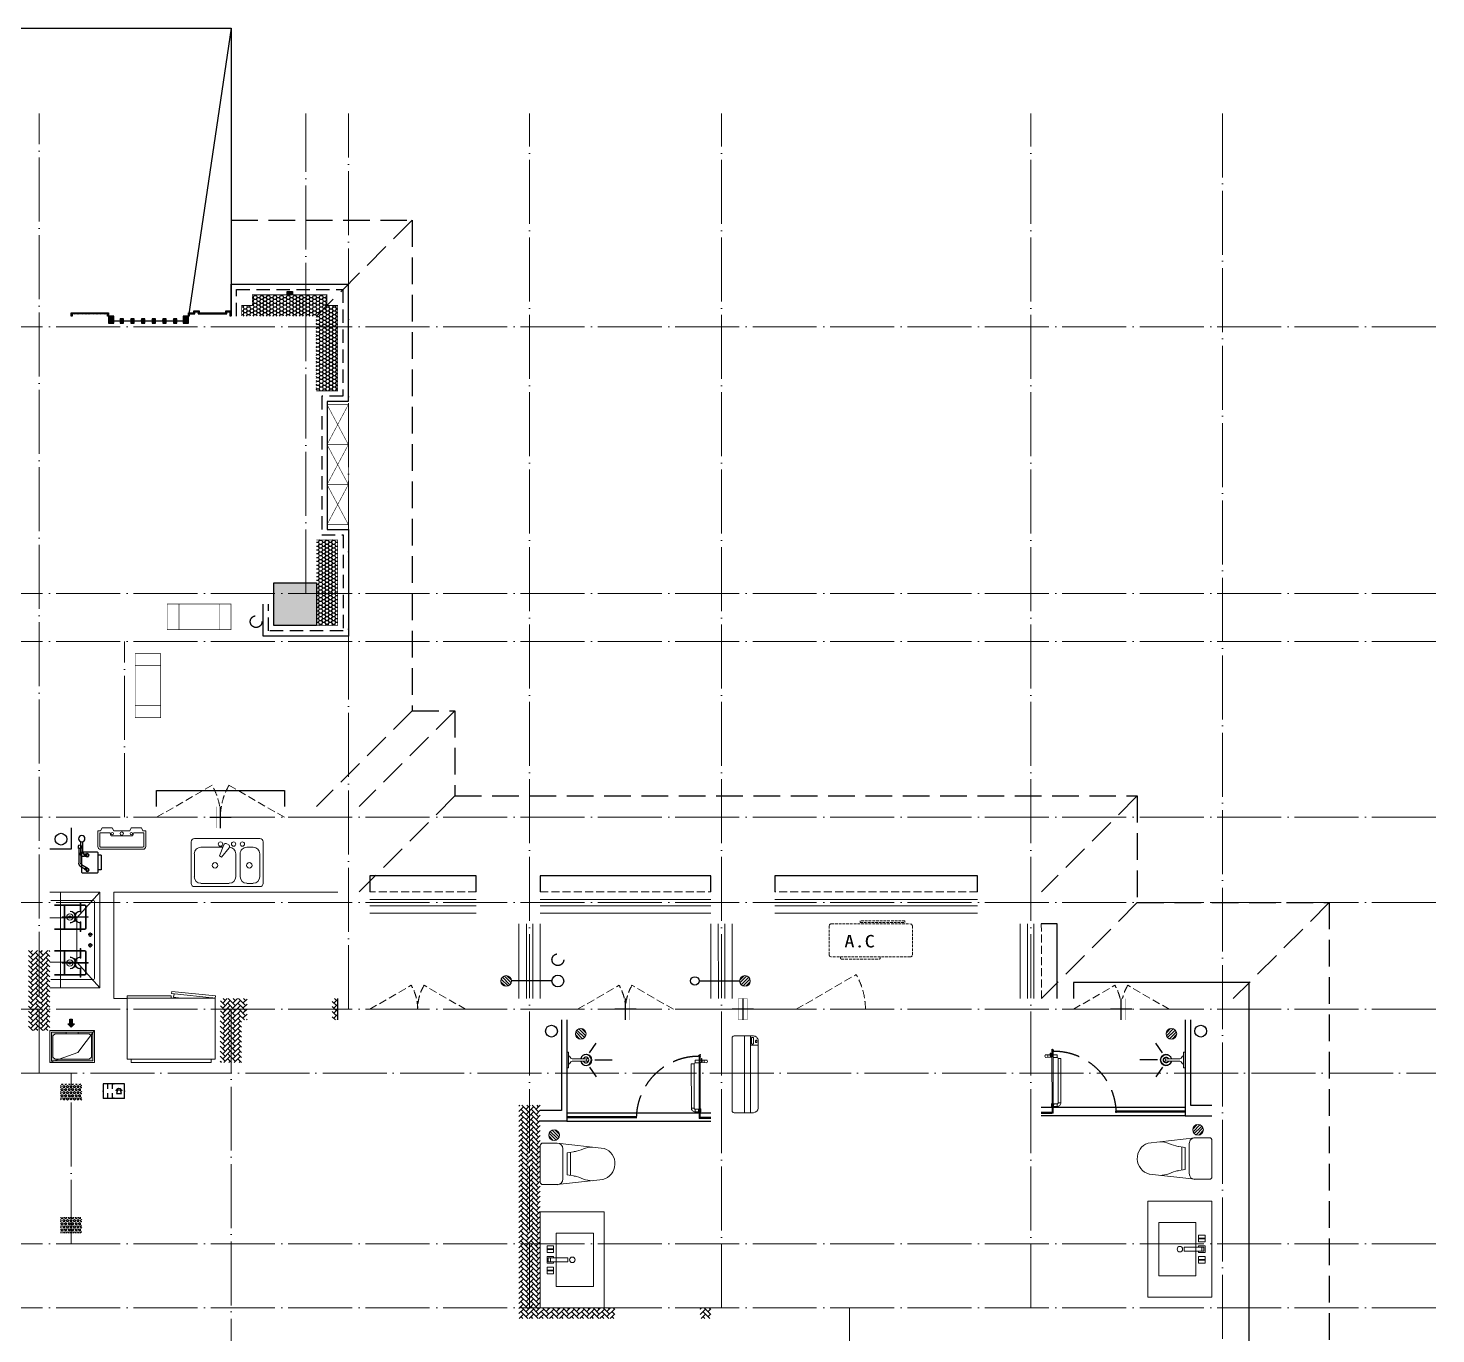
# Model space of a CAD drawing. Extents: x -518115 to 1124316, y -209821 to 1628073.
# Drawn here: x 866713 to 879917, y 678714 to 690957 of the extents above; entities that cross this region are included whole.
import ezdxf
from ezdxf.enums import TextEntityAlignment as Align

# ---------------------------------------------------------------- set-up
doc = ezdxf.new("R2010")
doc.units = 0
doc.header["$LTSCALE"] = 1000
doc.header["$MEASUREMENT"] = 0
for name, pattern in [('DASH', [0.35, 0.25, -0.1]), ('DOTE', [2.42, 2, -0.2, 0.02, -0.2]), ('HIDDEN', [0.375, 0.25, -0.125])]:
    doc.linetypes.add(name, pattern=pattern)
for name, color, linetype in [('A-EQPM-MECH', 191, 'Continuous'), ('AH-FURNITURE', 1, 'Continuous'), ('EQUIP-安防', 3, 'Continuous'), ('IP-bath&kitchen-JOHNSON', 4, 'Continuous'), ('P-bath&kitchen-JOHNSON', 4, 'Continuous'), ('VPIPE-中水', 122, 'Continuous'), ('VPIPE-凝结', 150, 'Continuous'), ('VPIPE-废水', 31, 'Continuous'), ('VPIPE-雨水', 4, 'DASH'), ('保温', 6, 'Continuous'), ('卫生间', 6, 'Continuous'), ('建筑-排气道', 9, 'Continuous'), ('机电标识类', 1, 'Continuous'), ('看线', 251, 'Continuous'), ('立面', 73, 'Continuous'), ('立面-看线', 251, 'Continuous'), ('设备', 253, 'Continuous'), ('铝合金', 144, 'Continuous')]:
    doc.layers.add(name, color=color, linetype=linetype)
for name, color, linetype, lineweight in [('DOTE', 19, 'DOTE', 9), ('LVTRY', 1, 'Continuous', 13), ('PUB_HATCH', 8, 'Continuous', 9), ('WINDOW', 144, 'Continuous', 15), ('平面-栏杆', 135, 'Continuous', 15), ('平面-看线', 45, 'Continuous', 15), ('平面-空调室内机', 176, 'Continuous', 9), ('平面-空调预留孔', 173, 'Continuous', 15), ('空调', 76, 'Continuous', 13), ('立面-洞口示意', 152, 'Continuous', 13)]:
    doc.layers.add(name, color=color, linetype=linetype, lineweight=lineweight)
doc.styles.add('_TEL_DIM', font='SIMPLEX', dxfattribs={"width": 0.8, "height": 3.5, "bigfont": 'HZTXT'})
doc.styles.add('DIM_FONT', font='SIMPLEX.shx', dxfattribs={"width": 0.56})
doc.styles.add('黑体', font='')
doc.styles.get('黑体').set_extended_font_data('SimHei')
pattern_1 = [(45, (0, 0), (0, 47.4157523), [100.584, -33.528]), (135, (23.708, 23.708), (3e-15, 47.4157523), [100.584, -33.528])]
pattern_2 = [(90, (0, 0), (-16.49778, 1e-15), [9.525, -19.05]), (210, (0, 0), (8.24889, -14.2874966), [9.525, -19.05]), (150, (6e-16, 9.525), (-8.24889, -14.2874966), [9.525, -19.05])]

# ---------------------------------------------------------------- blocks, each defined once
blk = doc.blocks.new('A$C341176C1')
at = {"layer": '设备', "color": 3, "const_width": 5}
blk.add_lwpolyline([(-240, -200), (0, -200), (0, -800), (-240, -800)], close=True, dxfattribs=at)
for points in [[(-240, -312), (0, -312)], [(-240, -688), (0, -688)]]:
    blk.add_lwpolyline(points, dxfattribs=at)
blk = doc.blocks.new('A$C028C60F5')
at = {"color": 6}
blk.add_lwpolyline([(400, 0), (0, 0), (0, -400), (400, -400)], close=True, dxfattribs=at)
at = {"layer": 'PUB_HATCH'}
blk.add_solid([(0, -400), (400, -400), (0, 0), (400, 0)], dxfattribs=at)
blk = doc.blocks.new('A$C3EFA6995')
for p in [(9700, -2400), (15900, -2400)]:
    blk.add_blockref('A$C028C60F5', p)
blk = doc.blocks.new('$lvtry$00000171')
for p, q in [((-74, 11), (-11, 74)), ((-70, -27), (27, 70)), ((-53, -53), (53, 53)), ((-27, -70), (70, 27)), ((11, -74), (74, -11))]:
    blk.add_line(p, q)
blk.add_circle((0, 0), 75)
blk.add_point((0, 0))
blk = doc.blocks.new('gsergvr')
at = {"layer": '平面-空调预留孔', "linetype": 'DASH', "ltscale": 0.1}
for p, q in [((34075, 17176), (34075, 17166)), ((34448, 17166), (34448, 17176)), ((34085, 17156), (34438, 17156))]:
    blk.add_line(p, q, dxfattribs=at)
blk.add_lwpolyline([(34729, 17176), (33989, 17176, -0.414214), (33969, 17196), (33969, 17466, -0.414214), (33989, 17486), (34729, 17486, -0.414214), (34749, 17466), (34749, 17196, -0.414214)], format="xyb", close=True, dxfattribs=at)
blk.add_lwpolyline([(34679, 17515), (34260, 17515), (34260, 17500), (34679, 17500)], close=True, dxfattribs=at)
for centre, start, end in [((34085, 17166), 180, 270), ((34438, 17166), 270, 0)]:
    blk.add_arc(centre, 10, start, end, dxfattribs=at)
at = {"layer": '平面-空调预留孔', "color": 251, "linetype": 'DASH', "ltscale": 0.1, "true_color": 0x636466, "style": '黑体', "width": 1.2}
blk.add_text('A.C', height=117, dxfattribs=at).set_placement((34111, 17265))
blk = doc.blocks.new('rtyryrtyeeretee')
at = {"layer": '平面-空调预留孔'}
blk.add_blockref('gsergvr', (635673, 326706), dxfattribs=at)
blk = doc.blocks.new('dongkong')
blk.add_wipeout([(-603756, 210771), (-603756, 210571), (-603836, 210571), (-603836, 210771)])
at = {"layer": '机电标识类', "color": 250, "linetype": 'DASH', "ltscale": 400}
for p, q in [((-603796, 210771), (-603796, 210571)), ((-603896, 210671), (-603696, 210671))]:
    blk.add_line(p, q, dxfattribs=at)
at = {"layer": '空调', "color": 6, "linetype": 'DASH', "const_width": 2}
blk.add_lwpolyline([(-603756, 210771), (-603756, 210571), (-603836, 210571), (-603836, 210771)], close=True, dxfattribs=at)
blk = doc.blocks.new('$equip$00002628')
at = {"linetype": 'Continuous'}
for p, q in [((-0.625, 0.415), (0.625, 0.415)), ((-0.625, -0.415), (-0.625, 0.415)), ((-0.472, 0.01), (-0.409, 0.01)), ((-0.446, -0.138), (-0.395, 0.058)), ((-0.395, 0.058), (-0.395, 0.058)), ((-0.395, 0.058), (-0.206, 0.058)), ((-0.206, 0.058), (-0.155, -0.138)), ((-0.191, 0.01), (-0.129, 0.01)), ((0.071, 0.129), (0.071, 0.415)), ((0.35, 0.129), (0.35, 0.415)), ((0.625, 0.415), (0.625, -0.415)), ((0.625, -0.415), (-0.625, -0.415)), ((-0.155, -0.138), (-0.446, -0.138)), ((0.071, -0.415), (0.071, -0.129)), ((0.35, -0.415), (0.35, -0.129))]:
    blk.add_line(p, q, dxfattribs=at)
at = {"const_width": 0.05}
blk.add_lwpolyline([(-0.625, 0.415), (0.625, 0.415), (0.625, -0.415), (-0.625, -0.415), (-0.625, 0.415), (0.625, 0.415)], dxfattribs=at)
at = {"linetype": 'Continuous'}
blk.add_arc((-0.3, -0.011), 0.173, 6.98974, 173.01026, dxfattribs=at)
for p in [(-0.625, 0), (0, 0.415), (0, -0.415), (0.625, 0)]:
    blk.add_point(p)
at = {"color": 7, "style": '_TEL_DIM', "flags": 1}
blk.add_attdef('A', text='', height=0.000025, dxfattribs=at).set_placement((0, 0), align=Align.MIDDLE_CENTER)
blk = doc.blocks.new('GHFHFHTFHCSDCS')
at = {"layer": 'EQUIP-安防', "xscale": -160, "yscale": 160, "zscale": 160}
blk.add_blockref('$equip$00002628', (460217, 372157), dxfattribs=at)
blk = doc.blocks.new('rrrrrrrrrrrra')
for p, q in [((-112, 459), (-112, 324)), ((253, 484), (-87, 484)), ((278, 324), (278, 459)), ((-112, 324), (-64, -103)), ((-59, 271), (224, 271)), ((278, 324), (228, -116)), ((-21, 232), (-34, 154)), ((191, 200), (-26, 200)), ((186, 232), (-21, 232)), ((186, 232), (199, 154))]:
    blk.add_line(p, q)
for centre, radius, start, end in [((-87, 459), 25, 90, 180), ((253, 459), 25, 0, 90), ((-59, 324), 53.3, 180, 270), ((224, 324), 53.3, 270, 0), ((-323, 210), 294, 333.5369, 351.4828), ((488, 210), 294, 188.5172, 206.4631), ((149, -3), 224, 158.5202, 180), ((16, -3), 224, 0, 21.4798), ((84, -64), 153, 195.0773, 340.1181)]:
    blk.add_arc(centre, radius, start, end)
blk = doc.blocks.new('A$C1E0F638F')
for points in [[(500, 435), (500, 85), (0, 85), (0, 435)], [(270, 30), (230, 30), (230, 195), (270, 195)], [(120, 0), (180, 0), (180, 60), (120, 60)], [(147, 55), (153, 55), (153, 5), (147, 5)], [(230, 30), (270, 30), (270, 10), (230, 10)], [(380, 0), (320, 0), (320, 60), (380, 60)], [(353, 55), (347, 55), (347, 5), (353, 5)]]:
    blk.add_lwpolyline(points, close=True)
blk.add_lwpolyline([(270, 60), (280, 60), (280, 0), (220, 0), (220, 60), (230, 60)])
blk.add_circle((250, 236), 26)
blk = doc.blocks.new('135')
blk.add_hatch(color=256).paths.add_polyline_path([(5, 2), (4, -1), (-5, 2), (-4, 5)])
for p, q in [((-6, 19), (-3, 19)), ((-3, 19), (-6, 19)), ((-6, 3), (5, -2)), ((-6, 3), (-5, 3)), ((-5, 11), (-5, 31)), ((5, 11), (-5, 11)), ((5, 10), (-5, 10)), ((-5, 3), (-4, 6)), ((-4, 6), (5, 2)), ((0, 0), (0, 39)), ((6, 19), (3, 19)), ((3, 19), (6, 19)), ((4, -1), (5, 2)), ((5, 11), (5, 32)), ((4, -1), (6, -2))]:
    blk.add_line(p, q)
for centre, radius, start, end in [((6, 16), 13.5, 151.0147, 204.8403), ((13, 4), 20.5, 163.0924, 182.0012), ((-6, 4), 1, 184.2275, 248.4661), ((-5, 22), 0.5, 335.7643, 151.0147), ((4, 18), 9.42, 155.7643, 171.9773), ((9, 15), 14.6, 166.278, 198.0953), ((14, 4), 19.5, 163.7443, 182.5269), ((-5, 3), 0.5, 181.9385, 247.2597), ((5, 22), 0.5, 29.8425, 204.574), ((-6, 17), 11.7, 10.475, 24.574), ((-6, 15), 12.4, 338.6449, 16.0476), ((29, 7), 24, 172.9439, 199.2318), ((-6, 16), 13.4, 334.9111, 29.8425), ((26, 6), 20.6, 169.1454, 199.9526), ((6, -1), 1.17, 247.4597, 19.9526), ((6, -1), 0.5, 247.4597, 19.2318)]:
    blk.add_arc(centre, radius, start, end)
blk.add_open_spline([(-5, 31), (-4, 31), (-2, 33), (1, 29), (3, 31), (5, 32)], degree=3, knots=[0, 0, 0, 0, 3.066329, 6.218313, 11.124135, 11.124135, 11.124135, 11.124135])
blk = doc.blocks.new('SDFAWERAWER')
at = {"layer": 'LVTRY', "color": 1}
for p, q in [((593941, -1242210), (593784, -1242595)), ((593965, -1242220), (593807, -1242604)), ((593941, -1242210), (593965, -1242220)), ((593988, -1242191), (593978, -1242214)), ((594007, -1242226), (593978, -1242214)), ((594017, -1242203), (593988, -1242191)), ((594016, -1242220), (594027, -1242193)), ((594016, -1242220), (594022, -1242223)), ((594026, -1242204), (594018, -1242222)), ((594018, -1242222), (594021, -1242220)), ((594025, -1242211), (594021, -1242220)), ((594023, -1242221), (594022, -1242223)), ((594022, -1242223), (594024, -1242222)), ((594023, -1242211), (594030, -1242194)), ((594024, -1242221), (594024, -1242222)), ((594025, -1242211), (594031, -1242197)), ((594027, -1242193), (594033, -1242195)), ((594028, -1242234), (594078, -1242255)), ((594030, -1242194), (594031, -1242197)), ((594032, -1242197), (594033, -1242195)), ((594033, -1242195), (594034, -1242197)), ((594034, -1242198), (594034, -1242197)), ((594047, -1242201), (594036, -1242229)), ((594036, -1242229), (594039, -1242230)), ((594037, -1242211), (594088, -1242232)), ((594039, -1242230), (594045, -1242214)), ((594039, -1242230), (594042, -1242228)), ((594042, -1242228), (594051, -1242205)), ((594050, -1242202), (594043, -1242218)), ((594047, -1242201), (594050, -1242202)), ((594050, -1242202), (594051, -1242205)), ((594057, -1242246), (594067, -1242223)), ((593784, -1242595), (593807, -1242604)), ((593803, -1242641), (593813, -1242618)), ((593803, -1242641), (593833, -1242653)), ((593813, -1242618), (593842, -1242630)), ((593842, -1242630), (593833, -1242653)), ((593834, -1242656), (593833, -1242653)), ((593845, -1242629), (593834, -1242656)), ((593836, -1242657), (593834, -1242656)), ((593848, -1242630), (593836, -1242657)), ((593845, -1242629), (593842, -1242630)), ((593848, -1242630), (593845, -1242629)), ((593847, -1242662), (593858, -1242634)), ((593847, -1242662), (593850, -1242663)), ((593850, -1242663), (593861, -1242635)), ((593852, -1242662), (593862, -1242637)), ((593858, -1242634), (593861, -1242635)), ((593861, -1242635), (593862, -1242637))]:
    blk.add_line(p, q, dxfattribs=at)
blk.add_lwpolyline([(593823, -1242717), (594046, -1242174), (594037, -1242170), (593814, -1242713)], close=True, dxfattribs=at)
blk.add_arc((594075, -1242240), 15.3, 281.7932, 33.7019, dxfattribs=at)
for centre, major_axis, start_param, end_param in [((593974, -1242224), (3.93, 9.6), 0, 1.570796), ((593817, -1242608), (13.5, 33.1), 1.570796, 3.141593), ((593817, -1242608), (3.93, 9.6), 1.570796, 3.141593)]:
    blk.add_ellipse(centre, major_axis=major_axis, ratio=1, start_param=start_param, end_param=end_param, dxfattribs=at)
at = {"layer": 'P-bath&kitchen-JOHNSON', "color": 8, "linetype": 'DASH'}
blk.add_arc((593810, -1242714), 586, 67.5369, 157.1325, dxfattribs=at)
at = {"layer": 'LVTRY', "color": 1, "xscale": -1, "rotation": 157.7329157530927}
blk.add_blockref('135', (594045, -1242162), dxfattribs=at)
blk = doc.blocks.new('A$C5DCB2F21')
at = {"layer": 'IP-bath&kitchen-JOHNSON', "color": 8}
for p, q in [((-68, -213), (-158, -275)), ((0, -261), (0, -425)), ((68, -213), (158, -275))]:
    blk.add_line(p, q, dxfattribs=at)
at = {"layer": 'IP-bath&kitchen-JOHNSON', "color": 250}
for centre, major_axis, ratio, start_param, end_param in [((0, -179), (-51, 0), 0.990052, -1.36297, 4.504563), ((0, -178), (-26.8, 0), 0.994812, -1.167677, 4.309269)]:
    blk.add_ellipse(centre, major_axis=major_axis, ratio=ratio, start_param=start_param, end_param=end_param, dxfattribs=at)
at = {"layer": 'LVTRY', "color": 1}
for p, q in [((74, 0), (-74, 0)), ((-10, -174), (-10, -49)), ((11, -174), (11, -49))]:
    blk.add_line(p, q, dxfattribs=at)
blk.add_lwpolyline([(74, 0), (74, -16), (-74, -16), (-74, 0)], dxfattribs=at)
for points in [[(-26, -31, -0.364142), (-38, -16, -0.020495)], [(-10, -49, 0.214893), (-26, -31, 7.649644)], [(11, -49, -0.21439), (26, -31, -7.649644)], [(26, -31, 0.364142), (38, -16, 0.020495)]]:
    blk.add_lwpolyline(points, format="xyb", dxfattribs=at)
blk.add_arc((0, -174), 10.5, 180, 0, dxfattribs=at)
for centre, major_axis, ratio, start_param, end_param in [((0, -181), (53.6, 0), 0.987577, 1.76809, 7.656688), ((-12, -165), (0, 1.43), 0.85, -1.570796, 4.712389), ((-12, -189), (0, 1.43), 0.85, 4.712389, 10.995574), ((12, -165), (0, 1.43), 0.85, 4.712389, 10.995574), ((12, -189), (0, 1.43), 0.85, 4.712389, 10.995574)]:
    blk.add_ellipse(centre, major_axis=major_axis, ratio=ratio, start_param=start_param, end_param=end_param, dxfattribs=at)
blk = doc.blocks.new('DSGDFGF')
at = {"layer": 'IP-bath&kitchen-JOHNSON'}
for p, q in [((676542, 342985), (677892, 342985)), ((676542, 342950), (677192, 342950)), ((676542, 342940), (677192, 342940)), ((676542, 342905), (677892, 342905)), ((677192, 342940), (677192, 342950)), ((677892, 342940), (677792, 342940)), ((677792, 342930), (677792, 342940)), ((677892, 342930), (677792, 342930))]:
    blk.add_line(p, q, dxfattribs=at)
at = {"layer": 'IP-bath&kitchen-JOHNSON', "color": 8}
for points in [[(676542, 343855), (676542, 342905), (676292, 342905)], [(676492, 343855), (676492, 343005), (676292, 343005)]]:
    blk.add_lwpolyline(points, dxfattribs=at)
at = {"layer": 'LVTRY', "color": 1}
blk.add_lwpolyline([(676892, 341155), (676292, 341155), (676292, 342055), (676892, 342055)], close=True, dxfattribs=at)
at = {"layer": 'IP-bath&kitchen-JOHNSON'}
for name, p, rotation in [('A$C5DCB2F21', (676542, 343480), 90.00848852444699), ('SDFAWERAWER', (-342526, 1268091), 22.25976934310714)]:
    blk.add_blockref(name, p, dxfattribs=dict(at, rotation=rotation))
at = {"layer": 'LVTRY', "xscale": -0.6666666667107826, "yscale": 0.6666666667107826}
for p in [(676672, 343725), (676422, 342775)]:
    blk.add_blockref('$lvtry$00000171', p, dxfattribs=at)
at = {"layer": 'LVTRY', "color": 1, "extrusion": (0, 0, -1), "xscale": -1, "zscale": -1, "rotation": 270}
blk.add_blockref('rrrrrrrrrrrra', (-676776, 342423), dxfattribs=at)
at = {"layer": 'LVTRY', "color": 1, "xscale": -1, "rotation": 270}
blk.add_blockref('A$C1E0F638F', (676357, 341356), dxfattribs=at)
blk = doc.blocks.new('A$C001338C2')
for p, q in [((0, 249), (0, 22)), ((845, 304), (55, 304)), ((109, 215), (109, 304)), ((900, 22), (900, 249)), ((22, 0), (878, 0))]:
    blk.add_line(p, q)
at = {"lineweight": 5}
for p, q in [((900, 215), (0, 215)), ((900, 143), (0, 143))]:
    blk.add_line(p, q, dxfattribs=at)
for points in [[(89, 226), (22, 226, -0.414214), (17, 232), (17, 243, -0.414214), (22, 249), (89, 249, -0.414214), (95, 243), (95, 232, -0.414214)], [(73, 275), (57, 275, -0.414214), (51, 281), (51, 283, -0.414214), (57, 289), (73, 289, -0.414214), (79, 283), (79, 281, -0.414214)]]:
    blk.add_lwpolyline(points, format="xyb", close=True)
for centre, radius, start, end in [((55, 249), 55, 90, 180), ((845, 249), 55, 360, 90), ((22, 22), 22, 180, 270), ((878, 22), 22, 270, 360)]:
    blk.add_arc(centre, radius, start, end)
blk = doc.blocks.new('GDFGDGRD')
at = {"layer": '保温', "linetype": 'ByBlock', "ltscale": 10}
h = blk.add_hatch(dxfattribs=at)
h.set_pattern_fill('AR-HBONE', color=251, scale=55)
h.set_pattern_definition(pattern_1)
h.paths.add_polyline_path([(431617, 372724), (431817, 372724), (431817, 373474), (431617, 373474)])
h = blk.add_hatch(dxfattribs=at)
h.set_pattern_fill('AR-HBONE', color=251, scale=55)
h.set_pattern_definition(pattern_1)
h.paths.add_polyline_path([(428967, 372824), (428967, 373024), (428917, 373024), (428917, 372824)])
h = blk.add_hatch(dxfattribs=at)
h.set_pattern_fill('AR-HBONE', color=251, scale=55)
h.set_pattern_definition(pattern_1)
h.paths.add_polyline_path([(429817, 372824), (429817, 373024), (429767, 373024), (429767, 372824)])
h = blk.add_hatch(dxfattribs=at)
h.set_pattern_fill('AR-HBONE', color=251, scale=55)
h.set_pattern_definition(pattern_1)
h.paths.add_polyline_path([(430018, 372424), (430017, 373024), (429817, 373024), (429818, 372424)])
at = {"layer": '保温', "linetype": 'Continuous', "ltscale": 10}
h = blk.add_hatch(dxfattribs=at)
h.set_pattern_fill('HEX', color=251, scale=10, angle=90, style=0)
h.set_pattern_definition(pattern_2)
h.paths.add_polyline_path([(431317, 372074), (431517, 372074), (431517, 372224), (431317, 372224)])
at = {"layer": '保温', "linetype": 'ByBlock', "ltscale": 10}
h = blk.add_hatch(dxfattribs=at)
h.set_pattern_fill('AR-HBONE', color=251, scale=55)
h.set_pattern_definition(pattern_1)
h.paths.add_polyline_path([(427217, 370024), (427217, 372024), (427017, 372024), (427017, 370024)])
at = {"layer": '保温', "linetype": 'Continuous', "ltscale": 10}
h = blk.add_hatch(dxfattribs=at)
h.set_pattern_fill('HEX', color=251, scale=10, angle=90, style=0)
h.set_pattern_definition(pattern_2)
h.paths.add_polyline_path([(431317, 370824), (431517, 370824), (431517, 370974), (431317, 370974)])
at = {"layer": '保温', "linetype": 'ByBlock', "ltscale": 10}
h = blk.add_hatch(dxfattribs=at)
h.set_pattern_fill('AR-HBONE', color=251, scale=55)
h.set_pattern_definition(pattern_1)
h.paths.add_polyline_path([(425517, 370024), (425517, 370124), (425417, 370124), (425417, 370024)])
h = blk.add_hatch(dxfattribs=at)
h.set_pattern_fill('AR-HBONE', color=251, scale=55)
h.set_pattern_definition(pattern_1)
h.paths.add_polyline_path([(427017, 370024), (427017, 370124), (426317, 370124), (426317, 370024)])
at = {"layer": '保温', "color": 251, "linetype": 'ByBlock', "ltscale": 10}
blk.add_line((428917, 373024), (428917, 372824), dxfattribs=at)
blk = doc.blocks.new('rtyg7uyhg')
at = {"layer": 'LVTRY'}
for p, q in [((193590, 45458), (193590, 45069)), ((194235, 45489), (193621, 45489)), ((193896, 45430), (193858, 45326)), ((193926, 45440), (193940, 45432)), ((194265, 45069), (194265, 45458)), ((193621, 45131), (193621, 45346)), ((193682, 45407), (193888, 45407)), ((193858, 45326), (193875, 45316)), ((193875, 45316), (193946, 45401)), ((194010, 45346), (194010, 45131)), ((194051, 45131), (194051, 45346)), ((194112, 45407), (194173, 45407)), ((194235, 45346), (194235, 45131)), ((193621, 45039), (194235, 45039)), ((193948, 45069), (193682, 45069)), ((194173, 45069), (194112, 45069))]:
    blk.add_line(p, q, dxfattribs=at)
for centre, radius in [((193866, 45438), 20.5), ((193989, 45438), 20.5), ((194071, 45438), 20.5), ((193815, 45238), 25.6), ((194137, 45238), 25.6)]:
    blk.add_circle(centre, radius, dxfattribs=at)
for centre, radius, start, end in [((193621, 45458), 30.7, 90, 180), ((193916, 45423), 20.5, 60, 159.4623), ((193930, 45414), 20.5, 320.5377, 60), ((194235, 45458), 30.7, 360, 90), ((193682, 45346), 61.4, 90, 180), ((193948, 45346), 61.4, 360, 90), ((194112, 45346), 61.4, 90, 180), ((194173, 45346), 61.4, 360, 90), ((193621, 45069), 30.7, 180, 270), ((193682, 45131), 61.4, 180, 270), ((193948, 45131), 61.4, 270, 360), ((194112, 45131), 61.4, 180, 270), ((194173, 45131), 61.4, 270, 360), ((194235, 45069), 30.7, 270, 360)]:
    blk.add_arc(centre, radius, start, end, dxfattribs=at)
at = {"layer": 'LVTRY', "style": 'DIM_FONT', "width": 0.8, "flags": 9}
for tag in ['YSIZE', 'XSIZE']:
    blk.add_attdef(tag, (193928, 45488), '', height=0.5, rotation=90, dxfattribs=at)
blk = doc.blocks.new('A$C60D053AF')
at = {"layer": 'AH-FURNITURE', "color": 8}
for p, q in [((233, -90), (128, -90)), ((233, -110), (128, -110)), ((193, -71), (328, -71)), ((193, -91), (328, -91)), ((245, -129), (245, -122)), ((265, -129), (265, -122)), ((342, -97), (370, -143)), ((356, -83), (384, -129)), ((255, -281), (255, -251)), ((393, -281), (393, -251)), ((255, -281), (393, -281))]:
    blk.add_line(p, q, dxfattribs=at)
for points in [[(170, -68, 1), (170, -94), (193, -94), (193, -68)], [(234, -251), (414, -251, 0.414214), (424, -241), (424, -111, 0.414214), (414, -101), (234, -101, 0.414214), (224, -111), (224, -241, 0.414214)], [(268, -122), (268, -107, 0.414214), (248, -87), (233, -87), (233, -113), (242, -113), (242, -122)], [(242, -152, 1), (268, -152), (268, -129), (242, -129)], [(384, -161, 1), (402, -143), (386, -127), (368, -145)]]:
    blk.add_lwpolyline(points, format="xyb", close=True, dxfattribs=at)
for centre, radius in [((100, -100), 30), ((255, -152), 15), ((255, -152), 10), ((393, -152), 15), ((393, -152), 10)]:
    blk.add_circle(centre, radius, dxfattribs=at)
for radius in [40, 20]:
    blk.add_arc((328, -111), radius, 45, 90, dxfattribs=at)
blk = doc.blocks.new('A-Kitchen-7')
at = {"layer": 'LVTRY'}
for p, q in [((-519, 780), (-7, 834)), ((-7, 834), (-4, 811)), ((-515, 756), (-519, 780)), ((-4, 811), (-515, 756)), ((515, 756), (-515, 756)), ((-515, 756), (-515, 40)), ((-486, 761), (-485, 756)), ((-29, 767), (-112, 756)), ((-29, 767), (-35, 806)), ((515, 780), (0, 780)), ((0, 756), (0, 780)), ((515, 756), (515, 780)), ((515, 40), (515, 756)), ((-515, 40), (515, 40))]:
    blk.add_line(p, q, dxfattribs=at)
blk.add_lwpolyline([(-469, 40), (-469, 0), (469, 0), (469, 40)], close=True, dxfattribs=at)
blk = doc.blocks.new('*U66')
h = blk.add_hatch(color=5)
h.set_gradient(color1=(0, 0, 255), rotation=180, tint=1)
h.paths.add_polyline_path([(0, 0), (-6.35, -6.35), (-6.35, -2.159), (-15, -2.159), (-15, 2.159), (-6.35, 2.159), (-6.35, 6.35)])
at = {"color": 0, "linetype": 'Continuous'}
blk.add_lwpolyline([(0, 0), (-6.35, -6.35), (-6.35, -2.159), (-15, -2.159), (-15, 2.159), (-6.35, 2.159), (-6.35, 6.35)], close=True, dxfattribs=at)
blk = doc.blocks.new('sgrsefv')
at = {"layer": 'PUB_HATCH'}
blk.add_hatch(color=256, dxfattribs=at).paths.add_polyline_path([(1112933, 840916), (1112933, 840646), (1113073, 840646), (1113073, 840661), (1112968, 840661), (1112948, 840681), (1112948, 840881), (1112968, 840901), (1113288, 840901), (1113308, 840881), (1113308, 840681), (1113288, 840661), (1113183, 840661), (1113183, 840646), (1113323, 840646), (1113323, 840916)])
at = {"layer": 'LVTRY', "color": 1}
for p, q in [((1113073, 840661), (1113073, 840646)), ((1113183, 840661), (1113183, 840646))]:
    blk.add_line(p, q, dxfattribs=at)
for points in [[(1112918, 840931), (1113338, 840931), (1113338, 840631), (1112918, 840631)], [(1112933, 840916), (1113323, 840916), (1113323, 840646), (1112933, 840646)], [(1113288, 840661), (1112968, 840661), (1112948, 840681), (1112948, 840881), (1112968, 840901), (1113288, 840901), (1113308, 840881), (1113308, 840681), (1113288, 840661)]]:
    blk.add_lwpolyline(points, close=True, dxfattribs=at)
at = {"layer": '立面-洞口示意'}
blk.add_lwpolyline([(1112918, 840931), (1113182, 840837), (1113338, 840631)], dxfattribs=at)
at = {"layer": '建筑-排气道', "xscale": -5, "yscale": 5, "zscale": 5, "rotation": 270}
blk.add_blockref('*U66', (1113118, 840599), dxfattribs=at)
blk = doc.blocks.new('FRSDFDGDGDRGDR')
at = {"layer": '平面-空调预留孔'}
for p, q in [((699612, 775044), (699612, 775441)), ((699619, 775448), (699746, 775448)), ((699746, 775448), (699746, 775355)), ((699720, 775342), (699720, 775143)), ((699727, 775349), (699740, 775349)), ((699746, 775037), (699619, 775037)), ((699727, 775136), (699740, 775136)), ((699746, 775130), (699746, 775037))]:
    blk.add_line(p, q, dxfattribs=at)
blk.add_lwpolyline([(699766, 775167), (699793, 775154), (699793, 775057), (699766, 775044), (699766, 775018), (699619, 775018, -0.414214), (699593, 775044), (699593, 775441, -0.414214), (699619, 775468), (699766, 775468), (699766, 775441), (699793, 775428), (699793, 775332), (699766, 775318)], format="xyb", close=True, dxfattribs=at)
for centre, radius in [((699740, 775332), 10.6), ((699740, 775243), 15.8), ((699740, 775154), 10.6)]:
    blk.add_circle(centre, radius, dxfattribs=at)
for centre, start, end in [((699619, 775441), 90, 180), ((699727, 775342), 90, 180), ((699740, 775355), 270, 360), ((699619, 775044), 180, 270), ((699727, 775143), 180, 270), ((699740, 775130), 0, 90)]:
    blk.add_arc(centre, 6.6, start, end, dxfattribs=at)
blk = doc.blocks.new('GDGDRGDRGRD')
at = {"layer": 'LVTRY', "color": 251}
for p, q in [((430081, 371515), (429865, 371758)), ((430335, 371758), (429865, 371758)), ((429865, 371758), (429865, 370858)), ((430235, 370858), (430235, 371758)), ((430335, 371515), (430081, 371515)), ((430081, 371515), (430081, 371100)), ((429865, 370858), (430081, 371100)), ((430081, 371100), (430335, 371100)), ((429865, 370858), (430335, 370858))]:
    blk.add_line(p, q, dxfattribs=at)
at = {"layer": 'LVTRY'}
for p, q in [((429925, 371678), (430325, 371678)), ((429915, 370948), (429915, 371668)), ((429995, 371628), (429995, 371418)), ((430000, 371628), (430000, 371418)), ((430290, 371638), (430005, 371638)), ((430290, 371633), (430005, 371633)), ((430045, 371658), (430045, 371568)), ((430050, 371658), (430045, 371658)), ((430045, 371568), (430050, 371568)), ((430050, 371568), (430050, 371658)), ((430195, 371418), (430195, 371628)), ((430200, 371418), (430200, 371628)), ((430235, 371668), (430235, 370948)), ((429975, 371526), (430102, 371526)), ((429975, 371521), (429975, 371526)), ((430102, 371521), (429975, 371521)), ((430005, 371413), (430290, 371413)), ((430005, 371408), (430290, 371408)), ((430045, 371388), (430045, 371478)), ((430045, 371478), (430050, 371478)), ((430050, 371478), (430050, 371388)), ((430220, 371526), (430092, 371526)), ((430092, 371526), (430092, 371521)), ((430092, 371521), (430220, 371521)), ((430102, 371526), (430102, 371521)), ((430220, 371521), (430220, 371526)), ((430235, 371100), (430235, 371515)), ((429935, 371358), (429974, 371358)), ((429955, 371339), (429955, 371378)), ((429955, 371239), (429955, 371278)), ((430050, 371388), (430045, 371388)), ((429935, 371258), (429974, 371258)), ((429995, 370988), (429995, 371198)), ((430000, 370988), (430000, 371198)), ((430005, 371208), (430290, 371208)), ((430005, 371203), (430290, 371203)), ((430045, 371228), (430045, 371138)), ((430050, 371228), (430045, 371228)), ((430050, 371138), (430050, 371228)), ((430195, 371198), (430195, 370988)), ((430200, 371198), (430200, 370988)), ((430102, 371096), (429975, 371096)), ((429975, 371096), (429975, 371091)), ((429975, 371091), (430102, 371091)), ((430045, 371138), (430050, 371138)), ((430045, 370958), (430045, 371048)), ((430045, 371048), (430050, 371048)), ((430050, 371048), (430050, 370958)), ((430092, 371091), (430092, 371096)), ((430092, 371096), (430220, 371096)), ((430220, 371091), (430092, 371091)), ((430102, 371091), (430102, 371096)), ((430220, 371096), (430220, 371091)), ((430325, 370938), (429925, 370938)), ((430290, 370983), (430005, 370983)), ((430290, 370978), (430005, 370978)), ((430050, 370958), (430045, 370958))]:
    blk.add_line(p, q, dxfattribs=at)
blk.add_lwpolyline([(429609, 370758), (429735, 370758), (429735, 371758), (427635, 371758)], dxfattribs=at)
for centre, radius in [((430147, 371523), 29.7), ((430147, 371523), 11.7), ((429955, 371358), 17), ((429955, 371258), 17), ((430147, 371093), 29.7), ((430147, 371093), 11.7)]:
    blk.add_circle(centre, radius, dxfattribs=at)
for centre, radius, start, end in [((429925, 371668), 10, 90, 180), ((430225, 371668), 10, 0, 90), ((430005, 371628), 10, 90, 180), ((430005, 371628), 5, 90, 180), ((430047, 371523), 56.7, 2.2742, 87.7258), ((430047, 371523), 52.2, 2.4704, 87.5296), ((430147, 371523), 56.7, 92.2742, 177.7258), ((430147, 371523), 52.2, 92.4704, 177.5296), ((430190, 371628), 10, 0, 90), ((430190, 371628), 5, 0, 90), ((430005, 371418), 10, 180, 270), ((430005, 371418), 5, 180, 270), ((430047, 371523), 56.7, 272.2742, 357.7258), ((430047, 371523), 52.2, 272.4704, 357.5296), ((430147, 371523), 56.7, 182.2742, 267.7258), ((430147, 371523), 52.2, 182.4704, 267.5296), ((430190, 371418), 5, 270, 0), ((430190, 371418), 10, 270, 0), ((430005, 371198), 10, 90, 180), ((430005, 371198), 5, 90, 180), ((430047, 371093), 56.7, 2.2742, 87.7258), ((430047, 371093), 52.2, 2.4704, 87.5296), ((430147, 371093), 56.7, 92.2742, 177.7258), ((430147, 371093), 52.2, 92.4704, 177.5296), ((430190, 371198), 10, 0, 90), ((430190, 371198), 5, 0, 90), ((430047, 371093), 56.7, 272.2742, 357.7258), ((430047, 371093), 52.2, 272.4704, 357.5296), ((430147, 371093), 56.7, 182.2742, 267.7258), ((430147, 371093), 52.2, 182.4704, 267.5296), ((429925, 370948), 10, 180, 270), ((430005, 370988), 10, 180, 270), ((430005, 370988), 5, 180, 270), ((430190, 370988), 5, 270, 0), ((430190, 370988), 10, 270, 0), ((430225, 370948), 10, 270, 0)]:
    blk.add_arc(centre, radius, start, end, dxfattribs=at)
at = {"xscale": -1, "rotation": 270}
blk.add_blockref('FRSDFDGDGDRGDR', (-345583, -327434), dxfattribs=at)
at = {"xscale": -1}
blk.add_blockref('rtyg7uyhg', (622600, 326770), dxfattribs=at)
for name, p, rotation in [('A$C60D053AF', (430135, 372358), 270), ('sgrsefv', (1543253, 1211090), 180)]:
    blk.add_blockref(name, p, dxfattribs=dict(rotation=rotation))
at = {"layer": 'LVTRY', "color": 1, "extrusion": (0, 0, -1), "xscale": -0.7999999999883585, "yscale": 0.7999999999883585, "zscale": -0.7999999999883585}
blk.add_blockref('A-Kitchen-7', (-429197, 370159), dxfattribs=at)
blk = doc.blocks.new('GDGDRGDGRD')
at = {"layer": 'IP-bath&kitchen-JOHNSON'}
for p, q in [((490533, 524228), (491883, 524228)), ((490533, 524193), (491183, 524193)), ((490533, 524183), (491183, 524183)), ((491183, 524183), (491183, 524193)), ((491883, 524183), (491783, 524183)), ((491783, 524173), (491783, 524183)), ((491883, 524173), (491783, 524173)), ((490533, 524148), (491883, 524148))]:
    blk.add_line(p, q, dxfattribs=at)
at = {"layer": 'IP-bath&kitchen-JOHNSON', "color": 8}
for points in [[(490533, 525048), (490533, 524148), (490283, 524148)], [(490483, 525048), (490483, 524248), (490283, 524248)]]:
    blk.add_lwpolyline(points, dxfattribs=at)
at = {"layer": 'LVTRY', "color": 1}
blk.add_lwpolyline([(490883, 522448), (490283, 522448), (490283, 523348), (490883, 523348)], close=True, dxfattribs=at)
at = {"layer": 'IP-bath&kitchen-JOHNSON'}
for name, p, rotation in [('A$C5DCB2F21', (490533, 524673), 90.008488524447), ('SDFAWERAWER', (-528536, 1449334), 22.25976934310711)]:
    blk.add_blockref(name, p, dxfattribs=dict(at, rotation=rotation))
at = {"layer": 'LVTRY', "xscale": -0.6666666667107826, "yscale": 0.6666666667107826}
for p in [(490663, 524918), (490413, 524018)]:
    blk.add_blockref('$lvtry$00000171', p, dxfattribs=at)
at = {"layer": 'LVTRY', "color": 1, "extrusion": (0, 0, -1), "xscale": -1, "zscale": -1, "rotation": 270}
blk.add_blockref('rrrrrrrrrrrra', (-490766, 523666), dxfattribs=at)
at = {"layer": 'LVTRY', "color": 1, "xscale": -1, "rotation": 270}
blk.add_blockref('A$C1E0F638F', (490347, 522649), dxfattribs=at)
blk = doc.blocks.new('A$C148B7D8E')
at = {"layer": '卫生间', "color": 159, "linetype": 'DASH', "true_color": 0x22346e}
for p, q in [((7700, 15400), (8600, 14500)), ((7300, 10800), (8200, 9900)), ((7700, 10800), (8600, 9900)), ((900, 10000), (1800, 9100)), ((7300, 10000), (8200, 9100)), ((-900, 9000), (0, 8100)), ((900, 9000), (1800, 8100))]:
    blk.add_line(p, q, dxfattribs=at)
blk.add_lwpolyline([(9400, 15400), (7700, 15400), (7700, 10800), (7300, 10800), (7300, 10000), (900, 10000), (900, 9000), (-900, 9000), (-900, -900), (1750, -900), (1750, -2100), (23450, -2100), (23450, -900), (25100, -900)], dxfattribs=at)
blk = doc.blocks.new('HFHFTHFD')
at = {"layer": 'DOTE', "linetype": 'DOTE', "ltscale": 0.3}
for p, q in [((459517, 603949), (459517, 612949)), ((462417, 604549), (462417, 612949)), ((464117, 601749), (464117, 612949)), ((465917, 601749), (465917, 612949)), ((468817, 601749), (468817, 612949)), ((470617, 612949), (470617, 593449)), ((472617, 610949), (418617, 610949)), ((462017, 608449), (462017, 610949)), ((472617, 608449), (418617, 608449)), ((472617, 607999), (418617, 607999)), ((460317, 606349), (460317, 607999)), ((472617, 606349), (418617, 606349)), ((472617, 605549), (418617, 605549)), ((472617, 604549), (418617, 604549)), ((461316, 604549), (461317, 593449)), ((418617, 603949), (472617, 603949)), ((459817, 602349), (459817, 603949)), ((472617, 602349), (418617, 602349)), ((472617, 601749), (418617, 601749)), ((467117, 601749), (467117, 593449))]:
    blk.add_line(p, q, dxfattribs=at)

msp = doc.modelspace()

# ---------------------------------------------------------------- hatches: boundary and pattern name
at = {"layer": '立面'}
h = msp.add_hatch(dxfattribs=at)
h.set_pattern_fill('ANSI31', color=251, scale=2)
h.set_pattern_definition([(45, (-25233.4547, -107108.3295), (-2.24506403, 2.24506403), [])])
h.paths.add_polyline_path([(869191.3, 688457.2), (869141.3, 688457.2), (869141.3, 688487.2), (869191.3, 688487.2)])
h = msp.add_hatch(dxfattribs=at)
h.set_pattern_fill('ANSI31', color=251, scale=2)
h.set_pattern_definition([(45, (-25433.4547, -108177.829), (-2.24506403, 2.24506403), [])])
edge = h.paths.add_edge_path()
edge.add_line((867466.6, 688257.2), (867456.6, 688257.2))
edge.add_line((867456.6, 688257.2), (867456.6, 688277.2))
edge.add_line((867456.6, 688277.2), (867126.6, 688277.2))
edge.add_line((867126.6, 688277.2), (867126.6, 688257.3))
edge.add_line((867126.6, 688257.3), (867116.6, 688257.2))
edge.add_line((867116.6, 688257.2), (867116.6, 688287.2))
edge.add_line((867116.6, 688287.2), (867466.6, 688287.2))
edge.add_line((867466.6, 688287.2), (867466.6, 688257.2))
h = msp.add_hatch(dxfattribs=at)
h.set_pattern_fill('ANSI31', color=251, scale=2)
h.set_pattern_definition([(45, (162774.294, -266823.1597), (-2.24506403, 2.24506403), [])])
h.paths.add_polyline_path([(868616.3, 688257.3), (868216.6, 688257.3), (868216.6, 688287.3), (868266.6, 688287.3), (868266.6, 688307.4), (868316.6, 688307.4), (868316.6, 688287.4), (868566.5, 688287.1), (868566.6, 688307.4), (868616.3, 688307.4)])
h.paths.add_polyline_path([(868606.3, 688257.3), (868226.6, 688257.3), (868226.6, 688277.3), (868276.6, 688277.3), (868276.6, 688297.4), (868306.6, 688297.4), (868306.6, 688277.4), (868576.4, 688277.1), (868576.5, 688297.4), (868606.3, 688297.4)])
h = msp.add_hatch(dxfattribs=at)
h.set_pattern_fill('ANSI31', color=251, scale=2)
h.set_pattern_definition([(45, (163414.0617, -266823.3383), (-2.24506403, 2.24506403), [])])
h.paths.add_polyline_path([(867516.6, 688257.2), (867466.6, 688257.2), (867466.6, 688190.5), (867516.6, 688190.5)])
h = msp.add_hatch(dxfattribs=at)
h.set_pattern_fill('ANSI31', color=251, scale=2)
h.set_pattern_definition([(45, (163324.059, -266823.3472), (-2.24506403, 2.24506403), [])])
h.paths.add_polyline_path([(867606.6, 688230.2), (867576.6, 688230.2), (867576.6, 688190.5), (867606.6, 688190.5)])
h = msp.add_hatch(dxfattribs=at)
h.set_pattern_fill('ANSI31', color=251, scale=2)
h.set_pattern_definition([(45, (163224.059, -266823.3463), (-2.24506403, 2.24506403), [])])
h.paths.add_polyline_path([(867706.6, 688230.2), (867676.6, 688230.2), (867676.6, 688190.5), (867706.6, 688190.5)])
h = msp.add_hatch(dxfattribs=at)
h.set_pattern_fill('ANSI31', color=251, scale=2)
h.set_pattern_definition([(45, (163124.059, -266823.3454), (-2.24506403, 2.24506403), [])])
h.paths.add_polyline_path([(867806.6, 688230.2), (867776.6, 688230.2), (867776.6, 688190.5), (867806.6, 688190.5)])
h = msp.add_hatch(dxfattribs=at)
h.set_pattern_fill('ANSI31', color=251, scale=2)
h.set_pattern_definition([(45, (163024.059, -266823.3444), (-2.24506403, 2.24506403), [])])
h.paths.add_polyline_path([(867906.6, 688230.2), (867876.6, 688230.2), (867876.6, 688190.5), (867906.6, 688190.5)])
h = msp.add_hatch(dxfattribs=at)
h.set_pattern_fill('ANSI31', color=251, scale=2)
h.set_pattern_definition([(45, (162924.059, -266823.3435), (-2.24506403, 2.24506403), [])])
h.paths.add_polyline_path([(868006.6, 688230.2), (867976.6, 688230.2), (867976.6, 688190.5), (868006.6, 688190.5)])
h = msp.add_hatch(dxfattribs=at)
h.set_pattern_fill('ANSI31', color=251, scale=2)
h.set_pattern_definition([(45, (162824.059, -266823.3426), (-2.24506403, 2.24506403), [])])
h.paths.add_polyline_path([(868106.6, 688230.2), (868076.6, 688230.2), (868076.6, 688190.5), (868106.6, 688190.5)])
h = msp.add_hatch(dxfattribs=at)
h.set_pattern_fill('ANSI31', color=251, scale=2)
h.set_pattern_definition([(45, (162714.0584, -266823.342), (-2.24506403, 2.24506403), [])])
h.paths.add_polyline_path([(868216.6, 688257.2), (868166.6, 688257.2), (868166.6, 688190.5), (868216.6, 688190.5)])
at = {"layer": '立面-看线'}
h = msp.add_hatch(dxfattribs=at)
h.set_pattern_fill('HONEY', color=256, scale=13)
h.set_pattern_definition([(0, (407399.363, 156240.446), (30.95625, 17.872595), [20.6375, -41.275]), (120, (407399.363, 156240.446), (-30.9562463, 17.8726014), [20.6375, -41.275]), (60, (407399.363, 156240.446), (3.7e-06, 35.7451964), [-41.275, 20.6375])])
h.paths.add_polyline_path([(868816.3, 688357.2), (868816.3, 688457.2), (869516.3, 688457.2), (869516.3, 688357.2), (869616.3, 688357.2), (869616.3, 687557.2), (869416.6, 687557.2), (869416.6, 688257.2), (868717.2, 688257.2), (868717.2, 688357.2)])
h = msp.add_hatch(dxfattribs=at)
h.set_pattern_fill('HONEY', color=256, scale=13)
h.set_pattern_definition([(0, (407300, 153140.447), (30.95625, 17.872595), [20.6375, -41.275]), (120, (407300, 153140.447), (-30.9562463, 17.8726014), [20.6375, -41.275]), (60, (407300, 153140.447), (3.7e-06, 35.7451964), [-41.275, 20.6375])])
h.paths.add_polyline_path([(869416.6, 685557.2), (869416.6, 685557.2), (869416.6, 686157.2), (869616, 686157.2), (869616, 685357.2), (869416.6, 685357.2)])

# ---------------------------------------------------------------- linework, layer by layer
at = {"color": 1, "const_width": 8}
for points in [[(869416.6, 687557.2), (869616.3, 687557.2), (869616.3, 688357.2), (869516.3, 688357.2), (869516.3, 688457.2), (869226.3, 688457.2), (869226.3, 688457.2), (869106.3, 688457.2), (869106.3, 688457.2), (868816.3, 688457.2), (868816.3, 688357.2), (868716.3, 688357.2), (868716.3, 688257.2)], [(869416.6, 686157.2), (869616.6, 686157.2), (869616.6, 685357.2), (869016.6, 685357.2), (869016.6, 685557.2)]]:
    msp.add_lwpolyline(points, dxfattribs=at)
at = {"layer": 'A-EQPM-MECH', "color": 2}
for points in [[(863616.8, 688257.2), (863616.8, 690957.2), (868616.8, 690957.2), (868616.8, 688257.2)], [(868616.6, 690957.2), (868216.6, 688257.2)]]:
    msp.add_lwpolyline(points, dxfattribs=at)
at = {"layer": 'DOTE', "linetype": 'DOTE', "ltscale": 0.3}
msp.add_line((869316.6, 688157.2), (869316.6, 690157.2), dxfattribs=at)
at = {"layer": 'IP-bath&kitchen-JOHNSON', "color": 8}
msp.add_lwpolyline([(867116.6, 683457.2), (867116.6, 683257.2), (866916.6, 683257.2)], dxfattribs=at)
at = {"layer": 'VPIPE-中水', "linetype": 'Continuous'}
for centre in [(867021.8, 683352.2), (871621.8, 681552.2), (877711.4, 681552.2)]:
    msp.add_circle(centre, 55, dxfattribs=at)
at = {"layer": 'VPIPE-凝结', "ltscale": 0.1}
for p, q in [((871626.6, 682022.7), (871246.6, 682022.7)), ((873006.6, 682022.7), (873386.6, 682022.7))]:
    msp.add_line(p, q, dxfattribs=at)
at = {"layer": 'VPIPE-凝结'}
msp.add_circle((872966.6, 682022.7), 40, dxfattribs=at)
at = {"layer": 'VPIPE-废水'}
msp.add_circle((871681.6, 682022.2), 55, dxfattribs=at)
at = {"layer": 'VPIPE-雨水'}
for centre in [(868851.6, 685392.2), (871681.6, 682222.2)]:
    msp.add_circle(centre, 55, dxfattribs=at)
at = {"layer": 'WINDOW', "color": 250, "linetype": 'DASH', "ltscale": 0.3}
for points in [[(873916.6, 681757.2), (874479.7, 682081.8, -0.1314846), (874566.6, 681757.2)], [(869916.6, 681757.2), (870306.3, 681982.1, -0.1316053), (870366.6, 681757.2)], [(870816.6, 681757.2), (870426.8, 681982.1, 0.1316053), (870366.6, 681757.2)], [(876516.5, 681757.2), (876906.2, 681982.1, -0.1316053), (876966.5, 681757.2)], [(877416.5, 681757.2), (877026.7, 681982.1, 0.1316053), (876966.5, 681757.2)]]:
    msp.add_lwpolyline(points, format="xyb", dxfattribs=at)
at = {"layer": '平面-栏杆'}
for points in [[(869916.6, 682787.3), (870916.6, 682787.5)], [(871516.6, 682787.2), (873116.6, 682787.5)], [(873716.6, 682787.2), (875616.6, 682787.5)], [(869916.6, 682727.3), (870916.6, 682727.5)], [(871516.6, 682727.2), (873116.6, 682727.5)], [(873716.6, 682727.2), (875616.6, 682727.5)], [(871386.6, 682557.2), (871386.9, 681857.2)], [(871446.6, 682557.2), (871446.9, 681857.2)], [(873186.6, 682557.2), (873186.9, 681857.2)], [(873246.6, 682557.2), (873246.9, 681857.2)], [(876086.3, 682557.2), (876086.6, 681857.2)], [(876146.3, 682557.2), (876146.6, 681857.2)]]:
    msp.add_lwpolyline(points, dxfattribs=at)
at = {"layer": '平面-看线'}
for p, q in [((871516.9, 681857.2), (871516.6, 682557.2)), ((873316.9, 681857.2), (873316.6, 682557.2))]:
    msp.add_line(p, q, dxfattribs=at)
at = {"layer": '平面-看线', "linetype": 'DASH', "ltscale": 0.3}
msp.add_line((876216.6, 681857.2), (876216.3, 682557.2), dxfattribs=at)
for points in [[(870916.6, 682857.2), (869916.6, 682857.2)], [(871516.6, 682857.2), (873116.6, 682857.2)], [(875616.6, 682857.2), (873716.6, 682857.2)]]:
    msp.add_lwpolyline(points, dxfattribs=at)
at = {"layer": '平面-看线'}
for points in [[(869916.6, 682657.2), (870916.6, 682657.2)], [(871516.6, 682657.2), (873116.6, 682657.2)], [(875616.6, 682657.2), (873716.6, 682657.2)], [(871316.6, 682557.2), (871316.9, 681857.2)], [(873116.6, 682557.2), (873116.9, 681857.2)], [(876016.3, 682557.2), (876016.6, 681857.2)]]:
    msp.add_lwpolyline(points, dxfattribs=at)
at = {"layer": '看线', "color": 201}
for points in [[(868616.3, 688257.2), (868616.3, 688557.2), (869716.3, 688557.2), (869716.3, 687457.2), (869516.6, 687457.2), (869516.6, 686257.2), (869716.6, 686257.2), (869716.6, 685257.2), (868916.6, 685257.2), (868916.6, 685557.2)], [(875616.6, 673757.2), (875616.6, 673607.2), (878166.6, 673607.2), (878166.6, 682007.2), (876516.5, 682007.2), (876516.5, 681857.2)]]:
    msp.add_lwpolyline(points, dxfattribs=at)
at = {"layer": '看线', "color": 201, "linetype": 'HIDDEN', "ltscale": 0.5}
msp.add_lwpolyline([(868666.3, 688257.2), (868666.3, 688507.2), (869666.3, 688507.2), (869666.3, 687507.2), (869466.6, 687507.2), (869466.6, 686207.2), (869666.6, 686207.2), (869666.6, 685307.2), (868966.6, 685307.2), (868966.6, 685557.2)], dxfattribs=at)
at = {"layer": '看线', "color": 202, "ltscale": 0.5}
for points in [[(867916.6, 683657.2), (867916.6, 683807.2), (869116.6, 683807.2), (869116.6, 683657.2)], [(870916.6, 682857.2), (870916.6, 683007.2), (869916.6, 683007.2), (869916.6, 682857.2)], [(873116.6, 682857.2), (873116.6, 683007.2), (871516.6, 683007.2), (871516.6, 682857.2)], [(875616.6, 682857.2), (875616.6, 683007.2), (873716.6, 683007.2), (873716.6, 682857.2)], [(876366.3, 681857.2), (876366.3, 682557.2), (876216.3, 682557.2)]]:
    msp.add_lwpolyline(points, dxfattribs=at)
at = {"layer": '立面', "color": 6}
for p, q in [((867976.6, 688230.2), (867976.6, 688190.5)), ((868006.6, 688230.2), (867976.6, 688230.2)), ((867976.6, 688190.5), (868006.6, 688190.5)), ((868006.6, 688190.5), (868006.6, 688230.2))]:
    msp.add_line(p, q, dxfattribs=at)
at = {"layer": '立面', "color": 251}
msp.add_lwpolyline([(869191.3, 688457.2), (869141.3, 688457.2), (869141.3, 688487.2), (869191.3, 688487.2)], close=True, dxfattribs=at)
msp.add_lwpolyline([(867466.6, 688257.2), (867456.6, 688257.2), (867456.6, 688277.2), (867126.6, 688277.2), (867126.6, 688257.3), (867116.6, 688257.2), (867116.6, 688287.2), (867466.6, 688287.2), (867466.6, 688257.2)], dxfattribs=at)
at = {"layer": '立面', "color": 6}
for points in [[(867516.6, 688257.2), (867466.6, 688257.2), (867466.6, 688190.5), (867516.6, 688190.5)], [(867606.6, 688230.2), (867576.6, 688230.2), (867576.6, 688190.5), (867606.6, 688190.5)], [(867706.6, 688230.2), (867676.6, 688230.2), (867676.6, 688190.5), (867706.6, 688190.5)], [(867806.6, 688230.2), (867776.6, 688230.2), (867776.6, 688190.5), (867806.6, 688190.5)], [(867906.6, 688230.2), (867876.6, 688230.2), (867876.6, 688190.5), (867906.6, 688190.5)], [(868216.6, 688257.2), (868166.6, 688257.2), (868166.6, 688190.5), (868216.6, 688190.5)]]:
    msp.add_lwpolyline(points, close=True, dxfattribs=at)
at = {"layer": '设备', "color": 3, "const_width": 5}
for points in [[(869716.6, 687427.2), (869516.6, 687052.2)], [(869516.6, 687427.2), (869716.6, 687052.2)], [(869716.6, 687052.2), (869516.6, 686677.2)], [(869516.6, 687052.2), (869716.6, 686677.2)], [(869716.6, 686677.2), (869516.6, 686302.2)], [(869516.6, 686677.2), (869716.6, 686302.2)]]:
    msp.add_lwpolyline(points, dxfattribs=at)
for points in [[(869516.6, 687052.2), (869516.6, 687427.2), (869716.6, 687427.2), (869716.6, 687052.2)], [(869516.6, 686677.2), (869516.6, 687052.2), (869716.6, 687052.2), (869716.6, 686677.2)], [(869516.6, 686302.2), (869516.6, 686677.2), (869716.6, 686677.2), (869716.6, 686302.2)]]:
    msp.add_lwpolyline(points, close=True, dxfattribs=at)
at = {"layer": '铝合金', "color": 6}
for p, q in [((867576.6, 688210.3), (867516.6, 688210.3)), ((867676.6, 688210.3), (867606.6, 688210.3)), ((867776.6, 688210.3), (867706.6, 688210.3)), ((867876.6, 688210.3), (867806.6, 688210.3)), ((867976.6, 688210.3), (867906.6, 688210.3)), ((868076.6, 688210.3), (868006.6, 688210.3)), ((868166.6, 688210.3), (868106.6, 688210.3))]:
    msp.add_line(p, q, dxfattribs=at)
for points in [[(869191.3, 688457.2), (869141.3, 688457.2), (869141.3, 688487.2), (869191.3, 688487.2)], [(867516.6, 688257.2), (867466.6, 688257.2), (867466.6, 688190.5), (867516.6, 688190.5)], [(867606.6, 688230.2), (867576.6, 688230.2), (867576.6, 688190.5), (867606.6, 688190.5)], [(867706.6, 688230.2), (867676.6, 688230.2), (867676.6, 688190.5), (867706.6, 688190.5)], [(867806.6, 688230.2), (867776.6, 688230.2), (867776.6, 688190.5), (867806.6, 688190.5)], [(867906.6, 688230.2), (867876.6, 688230.2), (867876.6, 688190.5), (867906.6, 688190.5)], [(868006.6, 688230.2), (867976.6, 688230.2), (867976.6, 688190.5), (868006.6, 688190.5)], [(868106.6, 688230.2), (868076.6, 688230.2), (868076.6, 688190.5), (868106.6, 688190.5)], [(868216.6, 688257.2), (868166.6, 688257.2), (868166.6, 688190.5), (868216.6, 688190.5)]]:
    msp.add_lwpolyline(points, close=True, dxfattribs=at)
for points in [[(867466.6, 688257.2), (867456.6, 688257.2), (867456.6, 688277.2), (867126.6, 688277.2), (867126.6, 688257.3), (867116.6, 688257.2), (867116.6, 688287.2), (867466.6, 688287.2), (867466.6, 688257.2)], [(868216.6, 688257.3), (868216.6, 688287.3), (868266.6, 688287.3), (868266.6, 688307.4), (868316.6, 688307.4), (868316.6, 688287.4), (868566.5, 688287.1), (868566.6, 688307.4), (868616.3, 688307.4), (868616.3, 688257.3)], [(868226.6, 688257.3), (868226.6, 688277.3), (868276.6, 688277.3), (868276.6, 688297.4), (868306.6, 688297.4), (868306.6, 688277.4), (868576.4, 688277.1), (868576.5, 688297.4), (868606.3, 688297.4), (868606.3, 688257.3)]]:
    msp.add_lwpolyline(points, dxfattribs=at)

# ---------------------------------------------------------------- block references
at = {"xscale": -1}
for name, p in [('A$C3EFA6995', (879116.6, 688157.2)), ('A$C341176C1', (867716.6, 685291.7))]:
    msp.add_blockref(name, p, dxfattribs=at)
at = {"xscale": -1, "rotation": 270}
msp.add_blockref('A$C341176C1', (868816.6, 685557.2), dxfattribs=at)
for name, p in [('rtyryrtyeeretee', (204584.7, 338366.1)), ('GHFHFHTFHCSDCS', (407300, 308833.4))]:
    msp.add_blockref(name, p)
at = {"layer": 'LVTRY', "yscale": 0.6666666667107825}
for p, xscale, rotation in [((871196.6, 682022.7), 0.6666666667107825, 269.9999999939778), ((873436.6, 682022.7), -0.6666666667107825, 90.00000000602213)]:
    msp.add_blockref('$lvtry$00000171', p, dxfattribs=dict(at, xscale=xscale, rotation=rotation))
at = {"layer": '平面-空调预留孔', "xscale": 0.8000000000465648, "yscale": 0.8000000000465648, "zscale": 0.8000000000465648, "rotation": 270.0000002334302}
msp.add_blockref('A$C001338C2', (873316.6, 681507.4), dxfattribs=at)

# ---------------------------------------------------------------- next in the draw order: block references
at = {"layer": '平面-空调室内机', "ltscale": 0.3, "rotation": 180}
for p in [(264720.5, 894228), (273170.5, 892428.1)]:
    msp.add_blockref('dongkong', p, dxfattribs=at)
at = {"layer": '平面-空调室内机', "ltscale": 0.3, "xscale": -1}
msp.add_blockref('dongkong', (269620.3, 471086.5), dxfattribs=at)

# ---------------------------------------------------------------- next in the draw order: linework, layer by layer
at = {"layer": 'WINDOW', "color": 250, "linetype": 'DASH', "ltscale": 0.3}
for points in [[(867918.4, 683557.2), (868438, 683857.2, -0.1316523), (868518.4, 683557.2)], [(869116.6, 683557.2), (868597, 683857.2, 0.1316523), (868516.6, 683557.2)]]:
    msp.add_lwpolyline(points, format="xyb", dxfattribs=at)

# ---------------------------------------------------------------- next in the draw order: block references
at = {"xscale": -1}
for name, p in [('GDGDRGDRGRD', (1297251.4, 311098.8)), ('GDGDRGDGRD', (1368098.9, 156608.7))]:
    msp.add_blockref(name, p, dxfattribs=at)
msp.add_blockref('DSGDFGF', (195224.3, 337801.8))

# ---------------------------------------------------------------- next in the draw order: block references
at = {"layer": '平面-空调室内机', "ltscale": 0.3, "rotation": 180}
msp.add_blockref('dongkong', (268520.5, 892428), dxfattribs=at)

# ---------------------------------------------------------------- next in the draw order: linework, layer by layer
at = {"layer": 'WINDOW', "color": 250, "linetype": 'DASH', "ltscale": 0.3}
for points in [[(871866.5, 681757.2), (872256.2, 681982.1, -0.1316053), (872316.5, 681757.2)], [(872766.5, 681757.2), (872376.7, 681982.1, 0.1316053), (872316.5, 681757.2)]]:
    msp.add_lwpolyline(points, format="xyb", dxfattribs=at)

# ---------------------------------------------------------------- next in the draw order: block references
msp.add_blockref('HFHFTHFD', (407300, 77208.4))
at = {"xscale": -1}
for name, p in [('A$C148B7D8E', (878016.6, 673757.2)), ('GDFGDGRD', (1298533.2, 308833.4))]:
    msp.add_blockref(name, p, dxfattribs=at)

doc.saveas('drawing.dxf')
